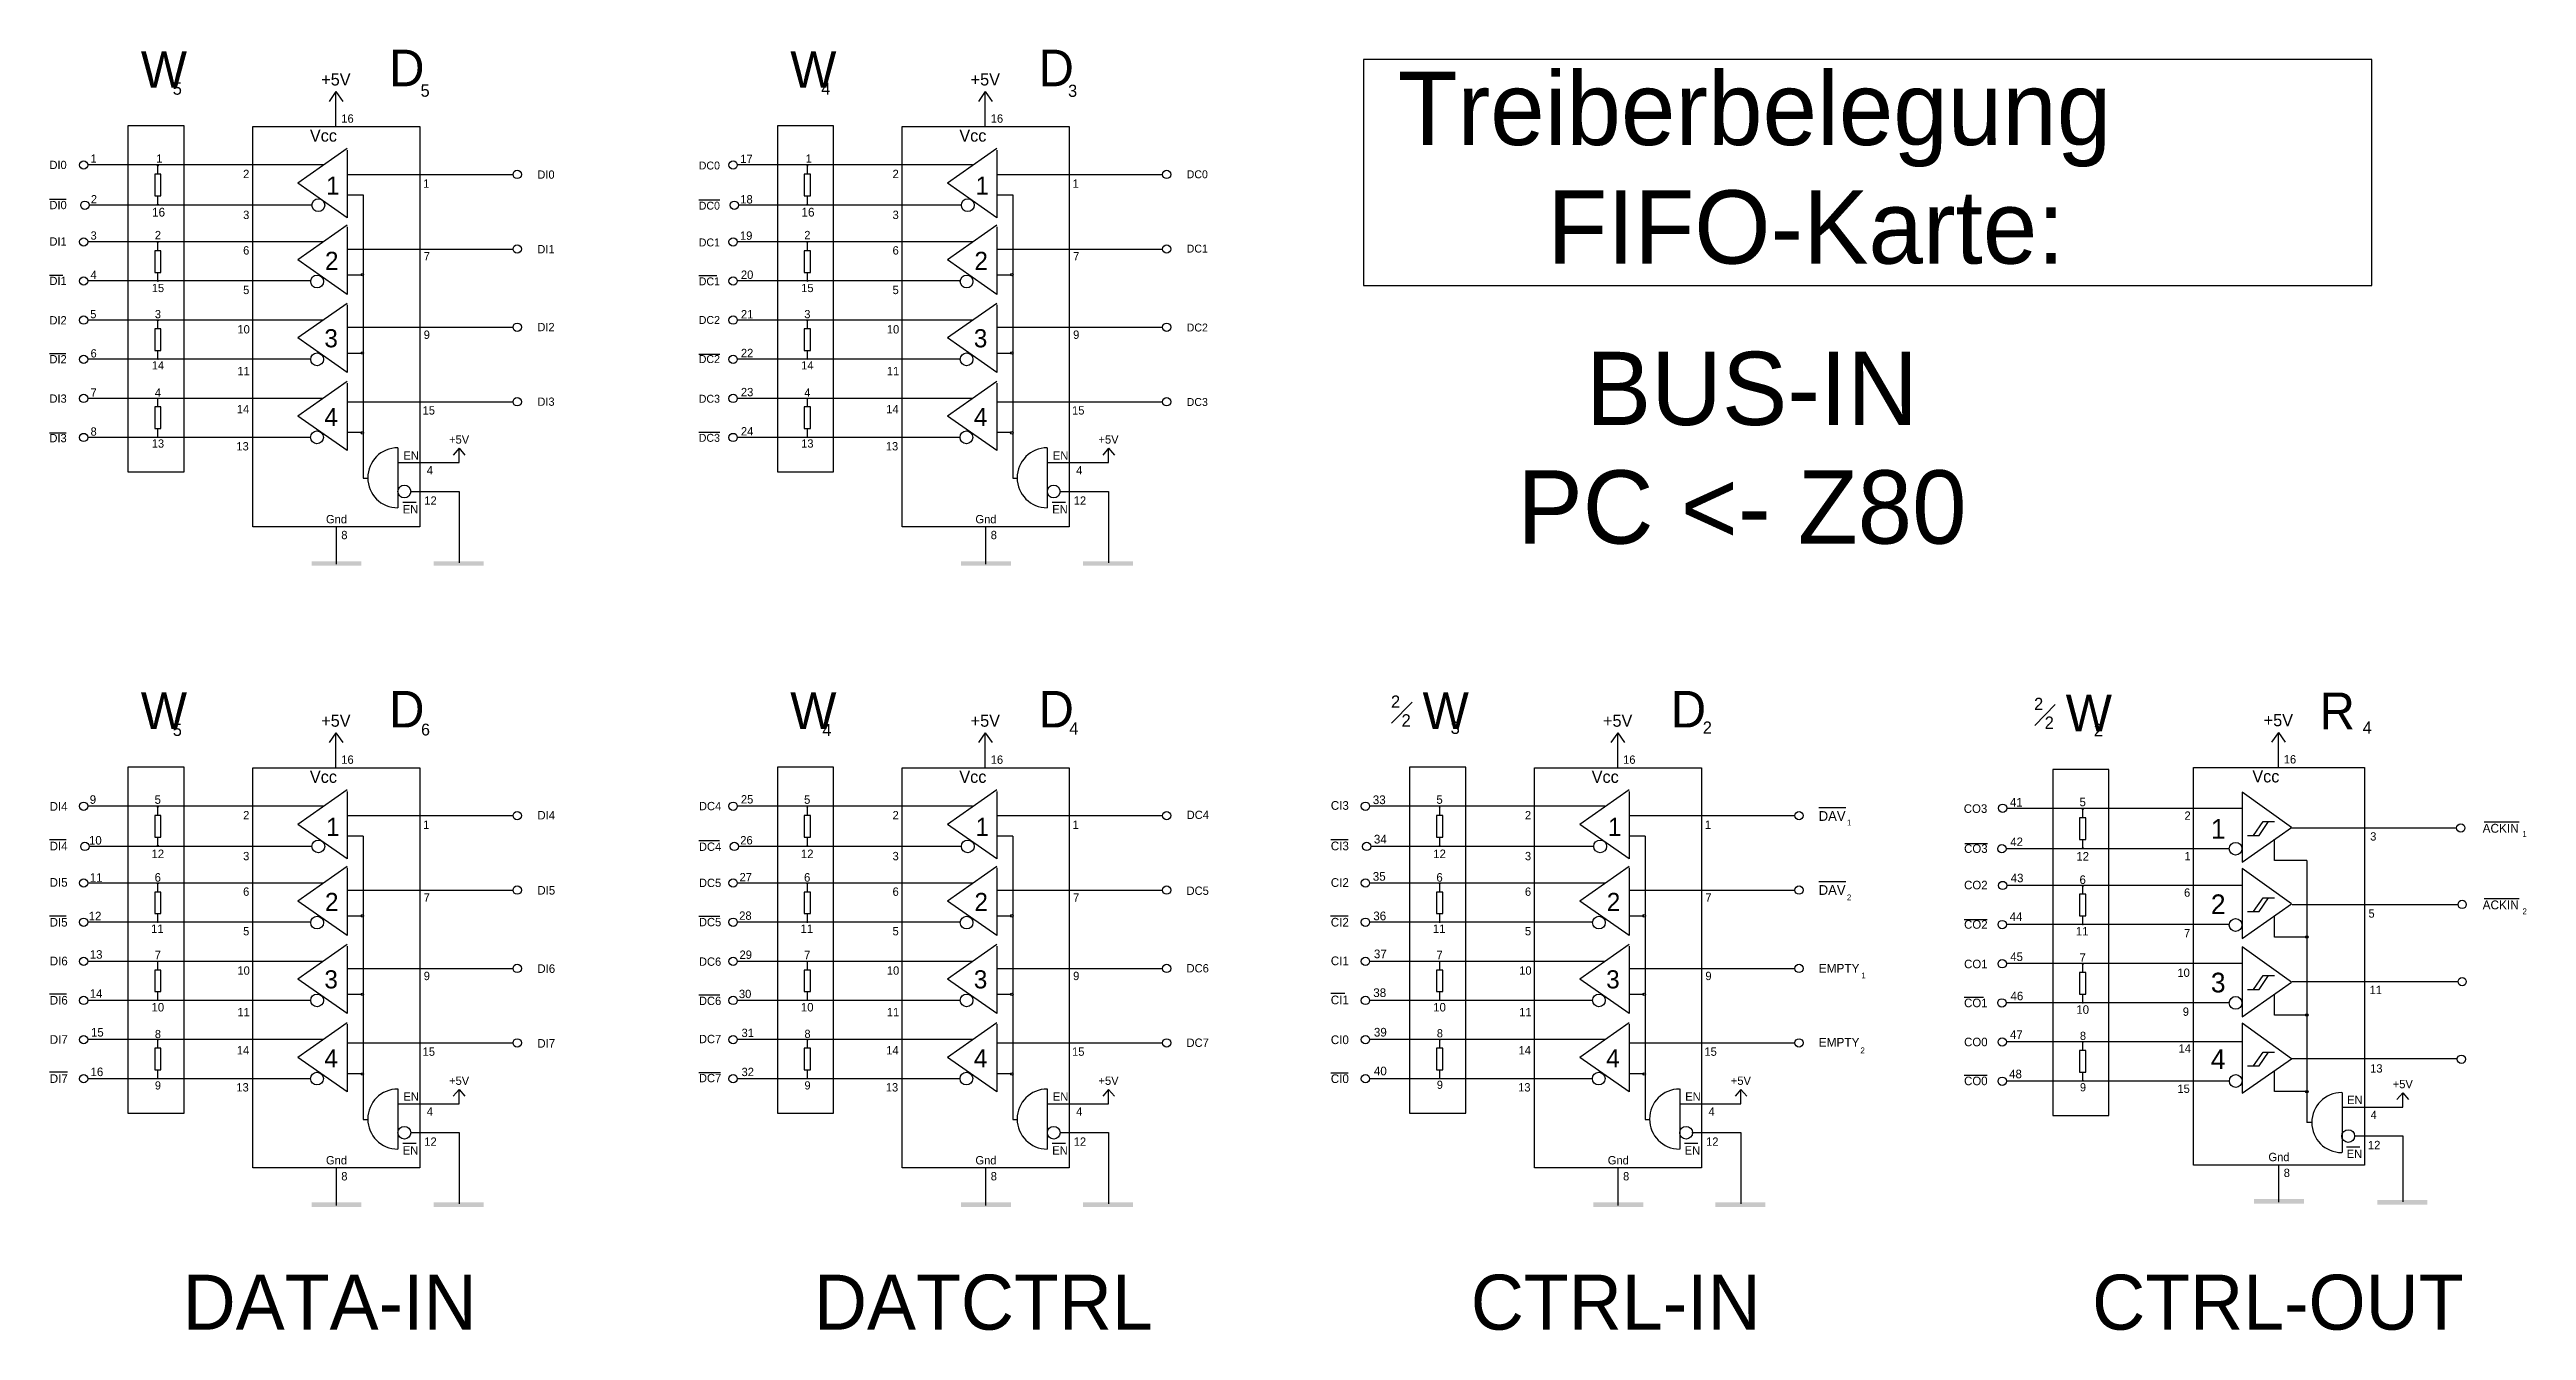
# Model space of a CAD drawing. Extents: x 0.6 to 16.7, y -0.8 to 7.6.
import ezdxf
from ezdxf.enums import TextEntityAlignment as Align

# ---------------------------------------------------------------- set-up
doc = ezdxf.new("R2010")
doc.units = 0
doc.layers.get('0').update_dxf_attribs({"linetype": 'CONTINUOUS'})

# ---------------------------------------------------------------- blocks, each defined once
blk = doc.blocks.new('RECTANG')
at = {"color": 0}
for p, q in [((1, 1), (0, 1)), ((0, 1), (0, 0)), ((1, 0), (1, 1)), ((0, 0), (1, 0))]:
    blk.add_line(p, q, dxfattribs=at)

msp = doc.modelspace()

# ---------------------------------------------------------------- linework, layer by layer
at = {"color": 0}
for p, q in [((2.438, 7.294), (2.394, 7.23)), ((2.438, 7.068), (2.438, 7.294)), ((2.438, 7.294), (2.483, 7.23)), ((6.66, 7.294), (6.616, 7.23)), ((6.66, 7.294), (6.705, 7.23)), ((6.66, 7.068), (6.66, 7.294)), ((2.355, 6.818), (0.824, 6.818)), ((1.281, 6.757), (1.281, 6.813)), ((2.512, 6.924), (2.191, 6.699)), ((2.512, 6.914), (2.512, 6.474)), ((6.577, 6.818), (5.046, 6.818)), ((5.503, 6.757), (5.503, 6.813)), ((6.734, 6.924), (6.413, 6.699)), ((6.734, 6.914), (6.734, 6.474)), ((1.281, 6.561), (1.281, 6.617)), ((2.512, 6.474), (2.191, 6.699)), ((2.51, 6.756), (3.59, 6.756)), ((2.512, 6.623), (2.616, 6.623)), ((2.616, 6.623), (2.616, 4.781)), ((5.503, 6.561), (5.503, 6.617)), ((6.734, 6.474), (6.413, 6.699)), ((6.732, 6.756), (7.812, 6.756)), ((6.734, 6.623), (6.838, 6.623)), ((6.838, 6.623), (6.838, 4.781)), ((0.576, 6.595), (0.684, 6.595)), ((2.282, 6.556), (0.833, 6.556)), ((4.797, 6.59), (4.933, 6.59)), ((6.504, 6.556), (5.055, 6.556)), ((2.355, 6.318), (0.824, 6.318)), ((1.281, 6.259), (1.281, 6.315)), ((2.512, 6.426), (2.191, 6.201)), ((2.512, 6.416), (2.512, 5.976)), ((6.577, 6.318), (5.046, 6.318)), ((5.503, 6.259), (5.503, 6.315)), ((6.734, 6.426), (6.413, 6.201)), ((6.734, 6.416), (6.734, 5.976)), ((2.512, 5.976), (2.191, 6.201)), ((2.51, 6.271), (3.59, 6.271)), ((6.734, 5.976), (6.413, 6.201)), ((6.732, 6.271), (7.812, 6.271)), ((0.576, 6.101), (0.663, 6.101)), ((2.275, 6.064), (0.825, 6.064)), ((1.281, 6.063), (1.281, 6.118)), ((2.512, 6.103), (2.609, 6.103)), ((4.797, 6.099), (4.914, 6.099)), ((6.497, 6.064), (5.047, 6.064)), ((5.503, 6.063), (5.503, 6.118)), ((6.734, 6.103), (6.831, 6.103)), ((2.355, 5.809), (0.824, 5.809)), ((1.281, 5.752), (1.281, 5.807)), ((2.512, 5.918), (2.191, 5.693)), ((2.512, 5.908), (2.512, 5.468)), ((6.577, 5.809), (5.046, 5.809)), ((5.503, 5.752), (5.503, 5.807)), ((6.734, 5.918), (6.413, 5.693)), ((6.734, 5.908), (6.734, 5.468)), ((2.512, 5.468), (2.191, 5.693)), ((2.51, 5.763), (3.59, 5.763)), ((6.734, 5.468), (6.413, 5.693)), ((6.732, 5.763), (7.812, 5.763)), ((0.576, 5.593), (0.682, 5.593)), ((2.275, 5.555), (0.825, 5.555)), ((1.281, 5.556), (1.281, 5.611)), ((2.512, 5.595), (2.609, 5.595)), ((4.797, 5.588), (4.933, 5.588)), ((6.497, 5.555), (5.047, 5.555)), ((5.503, 5.556), (5.503, 5.611)), ((6.734, 5.595), (6.831, 5.595)), ((2.512, 5.41), (2.191, 5.185)), ((2.512, 5.4), (2.512, 4.961)), ((6.734, 5.41), (6.413, 5.185)), ((6.734, 5.4), (6.734, 4.961)), ((2.355, 5.3), (0.824, 5.3)), ((1.281, 5.244), (1.281, 5.3)), ((2.512, 4.961), (2.191, 5.185)), ((2.51, 5.278), (3.59, 5.278)), ((6.577, 5.3), (5.046, 5.3)), ((5.503, 5.244), (5.503, 5.3)), ((6.734, 4.961), (6.413, 5.185)), ((6.732, 5.278), (7.812, 5.278)), ((0.576, 5.077), (0.685, 5.077)), ((2.275, 5.046), (0.825, 5.046)), ((1.281, 5.048), (1.281, 5.104)), ((2.609, 5.078), (2.512, 5.078)), ((4.797, 5.081), (4.933, 5.081)), ((6.497, 5.046), (5.047, 5.046)), ((5.503, 5.048), (5.503, 5.104)), ((6.831, 5.078), (6.734, 5.078)), ((2.841, 4.979), (2.841, 4.589)), ((2.842, 4.883), (3.239, 4.883)), ((3.239, 4.976), (3.201, 4.932)), ((3.239, 4.883), (3.239, 4.976)), ((3.239, 4.976), (3.277, 4.932)), ((7.063, 4.979), (7.063, 4.589)), ((7.064, 4.883), (7.461, 4.883)), ((7.461, 4.976), (7.423, 4.932)), ((7.461, 4.976), (7.499, 4.932)), ((7.461, 4.883), (7.461, 4.976)), ((2.616, 4.781), (2.641, 4.781)), ((2.922, 4.695), (3.239, 4.695)), ((3.239, 4.695), (3.239, 4.232)), ((6.838, 4.781), (6.863, 4.781)), ((7.144, 4.695), (7.461, 4.695)), ((7.461, 4.695), (7.461, 4.232)), ((2.873, 4.626), (2.96, 4.626)), ((7.095, 4.626), (7.182, 4.626)), ((2.442, 4.222), (2.442, 4.464)), ((6.664, 4.222), (6.664, 4.464)), ((9.301, 3.189), (9.435, 3.325)), ((13.482, 3.173), (13.616, 3.31)), ((2.438, 3.127), (2.394, 3.063)), ((2.438, 3.127), (2.483, 3.063)), ((2.438, 2.9), (2.438, 3.127)), ((6.66, 3.127), (6.616, 3.063)), ((6.66, 2.9), (6.66, 3.127)), ((6.66, 3.127), (6.705, 3.063)), ((10.771, 3.127), (10.726, 3.063)), ((10.771, 3.127), (10.816, 3.063)), ((10.771, 2.9), (10.771, 3.127)), ((15.066, 3.129), (15.021, 3.065)), ((15.066, 3.129), (15.111, 3.065)), ((15.066, 2.902), (15.066, 3.129)), ((2.512, 2.756), (2.191, 2.531)), ((2.512, 2.746), (2.512, 2.307)), ((6.734, 2.756), (6.413, 2.531)), ((6.734, 2.746), (6.734, 2.307)), ((10.845, 2.756), (10.524, 2.531)), ((10.845, 2.746), (10.845, 2.307)), ((15.151, 2.511), (14.83, 2.741)), ((14.83, 2.741), (14.83, 2.286)), ((2.355, 2.65), (0.824, 2.65)), ((1.281, 2.59), (1.281, 2.645)), ((2.51, 2.588), (3.59, 2.588)), ((6.577, 2.65), (5.046, 2.65)), ((5.503, 2.59), (5.503, 2.645)), ((6.732, 2.588), (7.812, 2.588)), ((10.688, 2.65), (9.157, 2.65)), ((9.614, 2.59), (9.614, 2.645)), ((10.843, 2.588), (11.922, 2.588)), ((12.078, 2.641), (12.254, 2.641)), ((14.829, 2.634), (13.299, 2.634)), ((13.795, 2.574), (13.795, 2.63)), ((0.577, 2.432), (0.684, 2.432)), ((1.281, 2.394), (1.281, 2.449)), ((2.512, 2.307), (2.191, 2.531)), ((2.512, 2.456), (2.616, 2.456)), ((2.616, 2.455), (2.616, 0.614)), ((4.798, 2.426), (4.931, 2.426)), ((5.503, 2.394), (5.503, 2.449)), ((6.734, 2.307), (6.413, 2.531)), ((6.734, 2.456), (6.838, 2.456)), ((6.838, 2.455), (6.838, 0.614)), ((8.906, 2.433), (9.018, 2.433)), ((9.614, 2.394), (9.614, 2.449)), ((10.845, 2.307), (10.524, 2.531)), ((10.845, 2.456), (10.949, 2.456)), ((10.949, 2.455), (10.949, 0.614)), ((13.795, 2.378), (13.795, 2.433)), ((14.83, 2.286), (15.151, 2.511)), ((14.865, 2.46), (14.941, 2.46)), ((14.904, 2.46), (14.967, 2.55)), ((14.941, 2.46), (15.003, 2.55)), ((14.967, 2.55), (15.041, 2.55)), ((15.04, 2.297), (15.04, 2.436)), ((15.146, 2.508), (16.225, 2.508)), ((16.403, 2.547), (16.631, 2.547)), ((2.282, 2.388), (0.833, 2.388)), ((2.512, 2.258), (2.191, 2.033)), ((6.504, 2.388), (5.055, 2.388)), ((6.734, 2.258), (6.413, 2.033)), ((10.615, 2.388), (9.166, 2.388)), ((10.845, 2.258), (10.524, 2.033)), ((13.027, 2.406), (13.175, 2.406)), ((14.747, 2.373), (13.297, 2.373)), ((15.251, 2.296), (15.042, 2.296)), ((15.251, 2.296), (15.251, 0.594)), ((2.355, 2.15), (0.824, 2.15)), ((1.281, 2.091), (1.281, 2.147)), ((2.51, 2.104), (3.59, 2.104)), ((2.512, 2.248), (2.512, 1.809)), ((6.577, 2.15), (5.046, 2.15)), ((5.503, 2.091), (5.503, 2.147)), ((6.732, 2.104), (7.812, 2.104)), ((6.734, 2.248), (6.734, 1.809)), ((10.688, 2.15), (9.157, 2.15)), ((9.614, 2.091), (9.614, 2.147)), ((10.843, 2.104), (11.922, 2.104)), ((10.845, 2.248), (10.845, 1.809)), ((12.078, 2.16), (12.254, 2.16)), ((14.829, 2.135), (13.299, 2.135)), ((13.795, 2.076), (13.795, 2.131)), ((15.151, 2.014), (14.83, 2.244)), ((14.83, 2.244), (14.83, 1.789)), ((0.577, 1.936), (0.684, 1.936)), ((1.281, 1.895), (1.281, 1.951)), ((2.512, 1.809), (2.191, 2.033)), ((2.512, 1.936), (2.609, 1.936)), ((4.798, 1.934), (4.935, 1.934)), ((5.503, 1.895), (5.503, 1.951)), ((6.734, 1.809), (6.413, 2.033)), ((6.734, 1.936), (6.831, 1.936)), ((8.903, 1.936), (9.018, 1.936)), ((9.614, 1.895), (9.614, 1.951)), ((10.845, 1.809), (10.524, 2.033)), ((10.845, 1.936), (10.942, 1.936)), ((13.795, 1.88), (13.795, 1.935)), ((14.83, 1.789), (15.151, 2.014)), ((14.865, 1.964), (14.941, 1.964)), ((14.904, 1.964), (14.967, 2.053)), ((14.941, 1.964), (15.003, 2.053)), ((14.967, 2.053), (15.041, 2.053)), ((15.155, 2.011), (16.234, 2.011)), ((16.403, 2.049), (16.631, 2.049)), ((2.275, 1.896), (0.825, 1.896)), ((6.497, 1.896), (5.047, 1.896)), ((10.608, 1.896), (9.158, 1.896)), ((13.023, 1.913), (13.173, 1.913)), ((14.746, 1.88), (13.297, 1.88)), ((15.04, 1.798), (15.04, 1.932)), ((15.251, 1.799), (15.042, 1.799)), ((15.252, 1.799), (15.251, 1.799)), ((2.355, 1.641), (0.824, 1.641)), ((1.281, 1.584), (1.281, 1.64)), ((2.512, 1.75), (2.191, 1.525)), ((2.512, 1.74), (2.512, 1.301)), ((6.577, 1.641), (5.046, 1.641)), ((5.503, 1.584), (5.503, 1.64)), ((6.734, 1.75), (6.413, 1.525)), ((6.734, 1.74), (6.734, 1.301)), ((10.688, 1.641), (9.157, 1.641)), ((9.614, 1.584), (9.614, 1.64)), ((10.845, 1.75), (10.524, 1.525)), ((10.845, 1.74), (10.845, 1.301)), ((14.828, 1.626), (13.298, 1.626)), ((13.795, 1.569), (13.795, 1.624)), ((15.151, 1.506), (14.83, 1.736)), ((14.83, 1.736), (14.83, 1.281)), ((2.512, 1.301), (2.191, 1.525)), ((2.51, 1.595), (3.59, 1.595)), ((6.734, 1.301), (6.413, 1.525)), ((6.732, 1.595), (7.812, 1.595)), ((10.845, 1.301), (10.524, 1.525)), ((10.843, 1.595), (11.922, 1.595)), ((14.83, 1.281), (15.151, 1.506)), ((14.865, 1.459), (14.941, 1.459)), ((14.904, 1.459), (14.967, 1.548)), ((14.941, 1.459), (15.003, 1.548)), ((14.967, 1.548), (15.041, 1.548)), ((15.155, 1.509), (16.234, 1.509)), ((0.577, 1.429), (0.686, 1.429)), ((2.275, 1.387), (0.825, 1.387)), ((1.281, 1.388), (1.281, 1.443)), ((2.512, 1.428), (2.609, 1.428)), ((4.798, 1.423), (4.935, 1.423)), ((6.497, 1.387), (5.047, 1.387)), ((5.503, 1.388), (5.503, 1.443)), ((6.734, 1.428), (6.831, 1.428)), ((8.906, 1.434), (8.998, 1.434)), ((10.608, 1.387), (9.158, 1.387)), ((9.614, 1.388), (9.614, 1.443)), ((10.845, 1.428), (10.942, 1.428)), ((13.023, 1.408), (13.15, 1.408)), ((14.746, 1.372), (13.297, 1.372)), ((13.795, 1.372), (13.795, 1.428)), ((15.042, 1.291), (15.042, 1.428)), ((15.251, 1.291), (15.042, 1.291)), ((15.252, 1.291), (15.251, 1.291)), ((2.355, 1.133), (0.824, 1.133)), ((1.281, 1.077), (1.281, 1.132)), ((2.512, 1.242), (2.191, 1.017)), ((2.512, 1.232), (2.512, 0.793)), ((6.577, 1.133), (5.046, 1.133)), ((5.503, 1.077), (5.503, 1.132)), ((6.734, 1.242), (6.413, 1.017)), ((6.734, 1.232), (6.734, 0.793)), ((10.688, 1.133), (9.157, 1.133)), ((9.614, 1.077), (9.614, 1.132)), ((10.845, 1.242), (10.524, 1.017)), ((10.845, 1.232), (10.845, 0.793)), ((14.83, 1.239), (14.83, 0.784)), ((15.151, 1.008), (14.83, 1.239)), ((2.512, 0.793), (2.191, 1.017)), ((2.51, 1.111), (3.59, 1.111)), ((6.734, 0.793), (6.413, 1.017)), ((6.732, 1.111), (7.812, 1.111)), ((10.845, 0.793), (10.524, 1.017)), ((10.843, 1.111), (11.922, 1.111)), ((14.828, 1.117), (13.298, 1.117)), ((13.795, 1.061), (13.795, 1.117)), ((14.83, 0.784), (15.151, 1.008)), ((14.904, 0.962), (14.967, 1.051)), ((14.941, 0.962), (15.003, 1.051)), ((14.967, 1.051), (15.041, 1.051)), ((15.151, 1.009), (16.23, 1.009)), ((0.577, 0.923), (0.694, 0.923)), ((2.275, 0.878), (0.825, 0.878)), ((1.281, 0.88), (1.281, 0.936)), ((2.609, 0.91), (2.512, 0.91)), ((2.841, 0.812), (2.841, 0.421)), ((3.239, 0.809), (3.201, 0.764)), ((3.239, 0.809), (3.277, 0.764)), ((3.239, 0.715), (3.239, 0.809)), ((4.798, 0.918), (4.938, 0.918)), ((6.497, 0.878), (5.047, 0.878)), ((5.503, 0.88), (5.503, 0.936)), ((6.831, 0.91), (6.734, 0.91)), ((7.063, 0.812), (7.063, 0.421)), ((7.461, 0.809), (7.423, 0.764)), ((7.461, 0.715), (7.461, 0.809)), ((7.461, 0.809), (7.499, 0.764)), ((8.906, 0.917), (9.018, 0.917)), ((10.608, 0.878), (9.158, 0.878)), ((9.614, 0.88), (9.614, 0.936)), ((10.942, 0.91), (10.845, 0.91)), ((11.174, 0.812), (11.174, 0.421)), ((11.572, 0.809), (11.534, 0.764)), ((11.572, 0.809), (11.61, 0.764)), ((11.572, 0.715), (11.572, 0.809)), ((13.023, 0.902), (13.173, 0.902)), ((14.748, 0.863), (13.298, 0.863)), ((13.795, 0.865), (13.795, 0.92)), ((14.865, 0.962), (14.941, 0.962)), ((15.042, 0.794), (15.042, 0.93)), ((2.842, 0.715), (3.239, 0.715)), ((7.064, 0.715), (7.461, 0.715)), ((11.175, 0.715), (11.572, 0.715)), ((15.251, 0.794), (15.042, 0.794)), ((15.252, 0.794), (15.251, 0.794)), ((15.479, 0.693), (15.875, 0.693)), ((15.48, 0.788), (15.48, 0.398)), ((15.875, 0.787), (15.837, 0.742)), ((15.875, 0.787), (15.913, 0.742)), ((15.875, 0.693), (15.875, 0.787)), ((2.616, 0.614), (2.641, 0.614)), ((2.922, 0.528), (3.239, 0.528)), ((3.239, 0.528), (3.239, 0.064)), ((6.838, 0.614), (6.863, 0.614)), ((7.144, 0.528), (7.461, 0.528)), ((7.461, 0.528), (7.461, 0.064)), ((10.949, 0.614), (10.974, 0.614)), ((11.254, 0.528), (11.572, 0.528)), ((11.572, 0.528), (11.572, 0.064)), ((15.283, 0.594), (15.251, 0.594)), ((15.558, 0.506), (15.875, 0.506)), ((15.875, 0.506), (15.875, 0.078)), ((2.873, 0.459), (2.96, 0.459)), ((7.095, 0.459), (7.182, 0.459)), ((11.206, 0.459), (11.292, 0.459)), ((15.51, 0.436), (15.596, 0.436)), ((2.442, 0.054), (2.442, 0.296)), ((6.664, 0.054), (6.664, 0.296)), ((10.775, 0.054), (10.775, 0.296)), ((15.07, 0.076), (15.07, 0.318))]:
    msp.add_line(p, q, dxfattribs=at)
for centre, radius in [((0.798, 6.817), 0.027), ((1.281, 6.813), 0.00258), ((3.617, 6.756), 0.027), ((5.02, 6.817), 0.027), ((5.503, 6.813), 0.00258), ((7.839, 6.756), 0.027), ((0.806, 6.556), 0.027), ((1.281, 6.561), 0.00258), ((2.324, 6.556), 0.0415), ((5.028, 6.556), 0.027), ((5.503, 6.561), 0.00258), ((6.546, 6.556), 0.0415), ((0.798, 6.317), 0.027), ((1.281, 6.315), 0.00258), ((3.617, 6.271), 0.027), ((5.02, 6.317), 0.027), ((5.503, 6.315), 0.00258), ((7.839, 6.271), 0.027), ((0.798, 6.063), 0.027), ((1.281, 6.063), 0.00258), ((2.316, 6.06), 0.0415), ((2.61, 6.104), 0.00819), ((5.02, 6.063), 0.027), ((5.503, 6.063), 0.00258), ((6.538, 6.06), 0.0415), ((6.832, 6.104), 0.00819), ((0.798, 5.809), 0.027), ((1.281, 5.807), 0.00258), ((5.02, 5.809), 0.027), ((5.503, 5.807), 0.00258), ((3.617, 5.763), 0.027), ((7.839, 5.763), 0.027), ((0.798, 5.554), 0.027), ((1.281, 5.556), 0.00258), ((2.316, 5.554), 0.0415), ((2.61, 5.595), 0.00819), ((5.02, 5.554), 0.027), ((5.503, 5.556), 0.00258), ((6.538, 5.554), 0.0415), ((6.832, 5.595), 0.00819), ((0.798, 5.3), 0.027), ((5.02, 5.3), 0.027), ((1.281, 5.3), 0.00258), ((3.617, 5.278), 0.027), ((5.503, 5.3), 0.00258), ((7.839, 5.278), 0.027), ((0.798, 5.046), 0.027), ((1.281, 5.048), 0.00258), ((2.315, 5.047), 0.0415), ((2.61, 5.076), 0.00819), ((5.02, 5.046), 0.027), ((5.503, 5.048), 0.00258), ((6.537, 5.047), 0.0415), ((6.832, 5.076), 0.00819), ((2.883, 4.695), 0.0415), ((7.105, 4.695), 0.0415), ((0.798, 2.649), 0.027), ((1.281, 2.645), 0.00258), ((3.617, 2.588), 0.027), ((5.02, 2.649), 0.027), ((5.503, 2.645), 0.00258), ((7.839, 2.588), 0.027), ((9.131, 2.649), 0.027), ((9.614, 2.645), 0.00258), ((11.95, 2.588), 0.027), ((13.274, 2.636), 0.027), ((13.795, 2.63), 0.00258), ((2.324, 2.388), 0.0415), ((6.546, 2.388), 0.0415), ((10.657, 2.388), 0.0415), ((16.252, 2.508), 0.027), ((0.806, 2.388), 0.027), ((1.281, 2.394), 0.00258), ((5.028, 2.388), 0.027), ((5.503, 2.394), 0.00258), ((9.139, 2.388), 0.027), ((9.614, 2.394), 0.00258), ((13.269, 2.373), 0.027), ((13.795, 2.378), 0.00258), ((14.788, 2.373), 0.0415), ((0.798, 2.15), 0.027), ((1.281, 2.147), 0.00258), ((3.617, 2.104), 0.027), ((5.02, 2.15), 0.027), ((5.503, 2.147), 0.00258), ((7.839, 2.104), 0.027), ((9.131, 2.15), 0.027), ((9.614, 2.147), 0.00258), ((11.95, 2.104), 0.027), ((13.274, 2.134), 0.027), ((13.795, 2.131), 0.00258), ((2.316, 1.893), 0.0415), ((2.61, 1.937), 0.00819), ((6.538, 1.893), 0.0415), ((6.832, 1.937), 0.00819), ((10.649, 1.893), 0.0415), ((10.943, 1.937), 0.00819), ((16.261, 2.011), 0.027), ((0.798, 1.895), 0.027), ((1.281, 1.895), 0.00258), ((5.02, 1.895), 0.027), ((5.503, 1.895), 0.00258), ((9.131, 1.895), 0.027), ((9.614, 1.895), 0.00258), ((13.271, 1.88), 0.027), ((13.795, 1.88), 0.00258), ((14.788, 1.877), 0.0415), ((15.251, 1.799), 0.00819), ((0.798, 1.641), 0.027), ((1.281, 1.64), 0.00258), ((3.617, 1.595), 0.027), ((5.02, 1.641), 0.027), ((5.503, 1.64), 0.00258), ((7.839, 1.595), 0.027), ((9.131, 1.641), 0.027), ((9.614, 1.64), 0.00258), ((11.95, 1.595), 0.027), ((13.271, 1.625), 0.027), ((13.795, 1.624), 0.00258), ((16.261, 1.509), 0.027), ((0.798, 1.387), 0.027), ((1.281, 1.388), 0.00258), ((2.316, 1.387), 0.0415), ((2.61, 1.427), 0.00819), ((5.02, 1.387), 0.027), ((5.503, 1.388), 0.00258), ((6.538, 1.387), 0.0415), ((6.832, 1.427), 0.00819), ((9.131, 1.387), 0.027), ((9.614, 1.388), 0.00258), ((10.649, 1.387), 0.0415), ((10.943, 1.427), 0.00819), ((13.269, 1.371), 0.027), ((13.795, 1.372), 0.00258), ((14.788, 1.371), 0.0415), ((15.251, 1.292), 0.00819), ((0.798, 1.132), 0.027), ((1.281, 1.132), 0.00258), ((3.617, 1.111), 0.027), ((5.02, 1.132), 0.027), ((5.503, 1.132), 0.00258), ((7.839, 1.111), 0.027), ((9.131, 1.132), 0.027), ((9.614, 1.132), 0.00258), ((11.95, 1.111), 0.027), ((13.271, 1.117), 0.027), ((13.795, 1.117), 0.00258), ((16.256, 1.005), 0.027), ((0.798, 0.878), 0.027), ((1.281, 0.88), 0.00258), ((2.315, 0.879), 0.0415), ((2.61, 0.909), 0.00819), ((5.02, 0.878), 0.027), ((5.503, 0.88), 0.00258), ((6.537, 0.879), 0.0415), ((6.832, 0.909), 0.00819), ((9.131, 0.878), 0.027), ((9.614, 0.88), 0.00258), ((10.648, 0.879), 0.0415), ((10.943, 0.909), 0.00819), ((13.271, 0.862), 0.027), ((13.795, 0.865), 0.00258), ((14.789, 0.863), 0.0415), ((15.251, 0.794), 0.00819), ((2.883, 0.527), 0.0415), ((7.105, 0.527), 0.0415), ((11.216, 0.527), 0.0415), ((15.52, 0.505), 0.0415)]:
    msp.add_circle(centre, radius, dxfattribs=at)
for centre in [(2.84, 4.784), (7.062, 4.784), (2.84, 0.616), (7.062, 0.616), (11.173, 0.616), (15.478, 0.593)]:
    msp.add_arc(centre, 0.195, 90, 270, dxfattribs=at)
for points in [[(2.28, 4.242), (2.28, 4.212), (2.604, 4.242), (2.604, 4.212)], [(3.073, 4.242), (3.073, 4.212), (3.398, 4.242), (3.398, 4.212)], [(6.502, 4.242), (6.502, 4.212), (6.826, 4.242), (6.826, 4.212)], [(7.295, 4.242), (7.295, 4.212), (7.62, 4.242), (7.62, 4.212)], [(2.28, 0.074), (2.28, 0.044), (2.604, 0.074), (2.604, 0.044)], [(3.073, 0.074), (3.073, 0.044), (3.398, 0.074), (3.398, 0.044)], [(6.502, 0.074), (6.502, 0.044), (6.826, 0.074), (6.826, 0.044)], [(7.295, 0.074), (7.295, 0.044), (7.62, 0.074), (7.62, 0.044)], [(10.613, 0.074), (10.613, 0.044), (10.937, 0.074), (10.937, 0.044)], [(11.406, 0.074), (11.406, 0.044), (11.731, 0.074), (11.731, 0.044)], [(14.907, 0.096), (14.907, 0.066), (15.232, 0.096), (15.232, 0.066)], [(15.71, 0.089), (15.71, 0.059), (16.034, 0.089), (16.034, 0.059)]]:
    msp.add_trace(points, dxfattribs=at)

# ---------------------------------------------------------------- block references
for p, xscale, yscale, zscale in [((9.119, 6.034), 6.555226858614915, 1.468618046306006, 6.555226858614915), ((1.086, 4.823), 0.3655645675500419, 2.24855164487896, 0.3655645675500419), ((5.308, 4.823), 0.3655645675500419, 2.24855164487896, 0.3655645675500419), ((1.26, 6.617), 0.04064139198768446, 0.1406061181504601, 0.04064139198768446), ((5.482, 6.617), 0.04064139198768446, 0.1406061181504601, 0.04064139198768446), ((1.26, 6.119), 0.04064139198768446, 0.1406061181504601, 0.04064139198768446), ((5.482, 6.119), 0.04064139198768446, 0.1406061181504601, 0.04064139198768446), ((1.26, 5.611), 0.04064139198768446, 0.1406061181504601, 0.04064139198768446), ((5.482, 5.611), 0.04064139198768446, 0.1406061181504601, 0.04064139198768446), ((1.26, 5.104), 0.04064139198768446, 0.1406061181504601, 0.04064139198768446), ((5.482, 5.104), 0.04064139198768446, 0.1406061181504601, 0.04064139198768446), ((1.086, 0.655), 0.3655645675500419, 2.24855164487896, 0.3655645675500419), ((5.308, 0.655), 0.3655645675500419, 2.24855164487896, 0.3655645675500419), ((9.418, 0.655), 0.3655645675500419, 2.24855164487896, 0.3655645675500419), ((13.599, 0.639), 0.3655645675500419, 2.24855164487896, 0.3655645675500419), ((1.26, 2.449), 0.04064139198768446, 0.1406061181504601, 0.04064139198768446), ((5.482, 2.449), 0.04064139198768446, 0.1406061181504601, 0.04064139198768446), ((9.593, 2.449), 0.04064139198768446, 0.1406061181504601, 0.04064139198768446), ((13.774, 2.434), 0.04064139198768446, 0.1406061181504601, 0.04064139198768446), ((1.26, 1.951), 0.04064139198768446, 0.1406061181504601, 0.04064139198768446), ((5.482, 1.951), 0.04064139198768446, 0.1406061181504601, 0.04064139198768446), ((9.593, 1.951), 0.04064139198768446, 0.1406061181504601, 0.04064139198768446), ((13.774, 1.936), 0.04064139198768446, 0.1406061181504601, 0.04064139198768446), ((1.26, 1.444), 0.04064139198768446, 0.1406061181504601, 0.04064139198768446), ((5.482, 1.444), 0.04064139198768446, 0.1406061181504601, 0.04064139198768446), ((9.593, 1.444), 0.04064139198768446, 0.1406061181504601, 0.04064139198768446), ((13.774, 1.428), 0.04064139198768446, 0.1406061181504601, 0.04064139198768446), ((1.26, 0.936), 0.04064139198768446, 0.1406061181504601, 0.04064139198768446), ((5.482, 0.936), 0.04064139198768446, 0.1406061181504601, 0.04064139198768446), ((9.593, 0.936), 0.04064139198768446, 0.1406061181504601, 0.04064139198768446), ((13.774, 0.921), 0.04064139198768446, 0.1406061181504601, 0.04064139198768446)]:
    msp.add_blockref('RECTANG', p, dxfattribs=dict(at, xscale=xscale, yscale=yscale, zscale=zscale))
at = {"color": 0, "rotation": 90.00000000000001}
for p, xscale, yscale, zscale in [((2.983, 7.067), -2.601186798041326, 1.085891155441717, 2.601186798041326), ((7.205, 7.067), -2.601186798041326, 1.085891155441717, 2.601186798041326), ((2.983, 2.899), -2.601186798041326, 1.085891155441717, 2.601186798041326), ((7.205, 2.899), -2.601186798041326, 1.085891155441717, 2.601186798041326), ((11.316, 2.899), -2.601186798041326, 1.085891155441717, 2.601186798041326), ((15.626, 2.9), -2.583042194271429, 1.110614623116128, 2.583042194271429)]:
    msp.add_blockref('RECTANG', p, dxfattribs=dict(at, xscale=xscale, yscale=yscale, zscale=zscale))

# ---------------------------------------------------------------- texts
at = {"color": 0}
for s, height, p in [('W', 0.238, (1.32, 7.319)), ('+5V', 0.0789, (2.438, 7.334)), ('D', 0.238, (2.899, 7.329)), ('W', 0.238, (5.542, 7.319)), ('+5V', 0.0789, (6.66, 7.334)), ('D', 0.238, (7.121, 7.329)), ('5', 0.0795, (1.407, 7.274)), ('5', 0.0795, (3.018, 7.261)), ('2', 0.0542, (1.855, 6.732)), ('2', 0.0542, (6.077, 6.732)), ('1', 0.118, (2.418, 6.624)), ('1', 0.0542, (3.025, 6.669)), ('1', 0.118, (6.64, 6.624)), ('1', 0.0542, (7.247, 6.669)), ('16', 0.0572, (1.285, 6.482)), ('3', 0.0542, (1.855, 6.466)), ('16', 0.0572, (5.507, 6.482)), ('3', 0.0542, (6.077, 6.466)), ('2', 0.0537, (1.281, 6.335)), ('6', 0.0542, (1.855, 6.235)), ('2', 0.0537, (5.503, 6.335)), ('6', 0.0542, (6.077, 6.235)), ('2', 0.118, (2.411, 6.135)), ('7', 0.0542, (3.029, 6.197)), ('2', 0.118, (6.633, 6.135)), ('7', 0.0542, (7.251, 6.197)), ('15', 0.0537, (1.281, 5.991)), ('5', 0.0542, (1.855, 5.978)), ('15', 0.0537, (5.503, 5.991)), ('5', 0.0542, (6.077, 5.978)), ('3', 0.0537, (1.281, 5.821)), ('3', 0.0537, (5.503, 5.821)), ('10', 0.0542, (1.838, 5.722)), ('3', 0.118, (2.407, 5.632)), ('9', 0.0542, (3.029, 5.687)), ('10', 0.0542, (6.06, 5.722)), ('3', 0.118, (6.629, 5.632)), ('9', 0.0542, (7.251, 5.687)), ('14', 0.0537, (1.281, 5.488)), ('11', 0.0542, (1.838, 5.451)), ('14', 0.0537, (5.503, 5.488)), ('11', 0.0542, (6.06, 5.451)), ('4', 0.0537, (1.281, 5.311)), ('4', 0.0537, (5.503, 5.311)), ('14', 0.0542, (1.834, 5.203)), ('4', 0.118, (2.407, 5.12)), ('15', 0.0542, (3.042, 5.195)), ('14', 0.0542, (6.056, 5.203)), ('4', 0.118, (6.629, 5.12)), ('15', 0.0542, (7.264, 5.195)), ('13', 0.0537, (1.281, 4.98)), ('13', 0.0542, (1.831, 4.962)), ('+5V', 0.0542, (3.239, 5.006)), ('13', 0.0537, (5.503, 4.98)), ('13', 0.0542, (6.053, 4.962)), ('+5V', 0.0542, (7.461, 5.006)), ('4', 0.0542, (3.049, 4.806)), ('4', 0.0542, (7.271, 4.806)), ('Gnd', 0.0542, (2.442, 4.488)), ('12', 0.0542, (3.053, 4.609)), ('Gnd', 0.0542, (6.664, 4.488)), ('12', 0.0542, (7.275, 4.609)), ('W', 0.238, (1.32, 3.151)), ('D', 0.238, (2.899, 3.161)), ('W', 0.238, (5.542, 3.151)), ('D', 0.238, (7.121, 3.161)), ('W', 0.238, (9.653, 3.151)), ('D', 0.238, (11.231, 3.161)), ('+5V', 0.0789, (2.438, 3.166)), ('+5V', 0.0789, (6.66, 3.166)), ('+5V', 0.0789, (10.771, 3.166)), ('W', 0.238, (13.834, 3.136)), ('+5V', 0.0789, (15.066, 3.169)), ('5', 0.0795, (1.407, 3.106)), ('5', 0.0554, (1.28, 2.665)), ('2', 0.0542, (1.855, 2.564)), ('5', 0.0554, (5.502, 2.665)), ('2', 0.0542, (6.077, 2.564)), ('5', 0.0554, (9.613, 2.665)), ('2', 0.0542, (10.188, 2.564)), ('5', 0.0554, (13.794, 2.649)), ('2', 0.054, (14.476, 2.561)), ('1', 0.118, (2.418, 2.456)), ('1', 0.0542, (3.025, 2.502)), ('1', 0.118, (6.64, 2.456)), ('1', 0.0542, (7.247, 2.502)), ('1', 0.118, (10.751, 2.456)), ('1', 0.0542, (11.358, 2.502)), ('1', 0.128, (14.675, 2.438)), ('12', 0.0554, (1.28, 2.312)), ('3', 0.0542, (1.855, 2.298)), ('12', 0.0554, (5.502, 2.312)), ('3', 0.0542, (6.077, 2.298)), ('12', 0.0554, (9.613, 2.312)), ('3', 0.0542, (10.188, 2.298)), ('12', 0.0554, (13.794, 2.296)), ('1', 0.054, (14.476, 2.298)), ('6', 0.0554, (1.28, 2.159)), ('6', 0.0542, (1.855, 2.067)), ('6', 0.0554, (5.502, 2.159)), ('6', 0.0542, (6.077, 2.067)), ('6', 0.0554, (9.613, 2.159)), ('6', 0.0542, (10.188, 2.067)), ('6', 0.0554, (13.794, 2.144)), ('6', 0.054, (14.473, 2.061)), ('2', 0.118, (2.411, 1.968)), ('7', 0.0542, (3.029, 2.029)), ('2', 0.118, (6.633, 1.968)), ('7', 0.0542, (7.251, 2.029)), ('2', 0.118, (10.744, 1.968)), ('7', 0.0542, (11.361, 2.029)), ('2', 0.128, (14.675, 1.948)), ('11', 0.0554, (1.277, 1.825)), ('5', 0.0542, (1.855, 1.81)), ('11', 0.0554, (5.499, 1.825)), ('5', 0.0542, (6.077, 1.81)), ('11', 0.0554, (9.61, 1.825)), ('5', 0.0542, (10.188, 1.81)), ('11', 0.0554, (13.791, 1.809)), ('7', 0.054, (14.473, 1.797)), ('7', 0.0554, (1.28, 1.654)), ('7', 0.0554, (5.502, 1.654)), ('7', 0.0554, (9.613, 1.654)), ('7', 0.0554, (13.794, 1.638)), ('10', 0.0542, (1.838, 1.554)), ('3', 0.118, (2.407, 1.465)), ('9', 0.0542, (3.029, 1.519)), ('10', 0.0542, (6.06, 1.554)), ('3', 0.118, (6.629, 1.465)), ('9', 0.0542, (7.251, 1.519)), ('10', 0.0542, (10.171, 1.554)), ('3', 0.118, (10.74, 1.465)), ('9', 0.0542, (11.361, 1.519)), ('10', 0.054, (14.45, 1.54)), ('3', 0.128, (14.675, 1.439)), ('10', 0.0554, (1.28, 1.315)), ('11', 0.0542, (1.838, 1.284)), ('10', 0.0554, (5.502, 1.315)), ('11', 0.0542, (6.06, 1.284)), ('10', 0.0554, (9.613, 1.315)), ('11', 0.0542, (10.171, 1.284)), ('10', 0.0554, (13.794, 1.3)), ('9', 0.054, (14.465, 1.287)), ('8', 0.0532, (1.281, 1.142)), ('8', 0.0532, (5.504, 1.143)), ('8', 0.0532, (9.615, 1.147)), ('8', 0.0532, (13.796, 1.13)), ('14', 0.0542, (1.834, 1.036)), ('4', 0.118, (2.407, 0.952)), ('15', 0.0542, (3.042, 1.027)), ('14', 0.0542, (6.056, 1.036)), ('4', 0.118, (6.629, 0.952)), ('15', 0.0542, (7.264, 1.027)), ('14', 0.0542, (10.167, 1.036)), ('4', 0.118, (10.74, 0.952)), ('15', 0.0542, (11.375, 1.027)), ('14', 0.054, (14.458, 1.048)), ('4', 0.128, (14.675, 0.941)), ('9', 0.0532, (1.281, 0.808)), ('13', 0.0542, (1.831, 0.795)), ('+5V', 0.0542, (3.239, 0.838)), ('9', 0.0532, (5.504, 0.808)), ('13', 0.0542, (6.053, 0.795)), ('+5V', 0.0542, (7.461, 0.838)), ('9', 0.0532, (9.615, 0.812)), ('13', 0.0542, (10.164, 0.795)), ('+5V', 0.0542, (11.572, 0.838)), ('9', 0.0532, (13.796, 0.796)), ('15', 0.054, (14.45, 0.786)), ('+5V', 0.0542, (15.875, 0.816)), ('4', 0.0542, (3.049, 0.638)), ('4', 0.0542, (7.271, 0.638)), ('4', 0.0542, (11.382, 0.638)), ('4', 0.0542, (15.686, 0.616)), ('12', 0.0542, (3.053, 0.442)), ('12', 0.0542, (7.275, 0.442)), ('12', 0.0542, (11.386, 0.442)), ('Gnd', 0.0542, (2.442, 0.321)), ('Gnd', 0.0542, (6.664, 0.321)), ('Gnd', 0.0542, (10.775, 0.321)), ('Gnd', 0.0542, (15.07, 0.342)), ('12', 0.0542, (15.689, 0.42)), ('DATA-IN', 0.3572, (2.397, -0.753)), ('DATCTRL', 0.3572, (6.647, -0.753)), ('CTRL-IN', 0.3572, (10.758, -0.753)), ('CTRL-OUT', 0.3572, (15.063, -0.753))]:
    msp.add_text(s, height=height, dxfattribs=at).set_placement(p, align=Align.CENTER)
for s, height, p in [('Treiberbelegung', 0.47631, (9.341, 6.947)), ('4', 0.0792, (5.593, 7.274)), ('3', 0.0792, (7.198, 7.26)), ('16', 0.0542, (2.473, 7.092)), ('16', 0.0542, (6.695, 7.092)), ('Vcc', 0.0789, (2.269, 6.969)), ('Vcc', 0.0789, (6.491, 6.969)), ('DI0', 0.0537, (0.576, 6.791)), ('1', 0.0537, (0.843, 6.832)), ('1', 0.0537, (1.27, 6.832)), ('DI0', 0.0537, (3.748, 6.728)), ('DC0', 0.0515, (4.797, 6.788)), ('17', 0.0542, (5.067, 6.83)), ('1', 0.0537, (5.492, 6.832)), ('DC0', 0.0515, (7.969, 6.731)), ('2', 0.0537, (0.845, 6.568)), ('18', 0.0542, (5.067, 6.567)), ('FIFO-Karte:', 0.47631, (10.314, 6.176)), ('DI0', 0.0537, (0.576, 6.53)), ('DC0', 0.0515, (4.797, 6.527)), ('DI1', 0.0537, (0.576, 6.293)), ('3', 0.0537, (0.843, 6.332)), ('DI1', 0.0537, (3.748, 6.243)), ('DC1', 0.0515, (4.797, 6.288)), ('19', 0.0542, (5.065, 6.331)), ('DC1', 0.0515, (7.969, 6.248)), ('4', 0.0537, (0.843, 6.077)), ('20', 0.0542, (5.071, 6.077)), ('DI1', 0.0537, (0.576, 6.037)), ('DC1', 0.0515, (4.797, 6.035)), ('DI2', 0.0537, (0.576, 5.781)), ('5', 0.0537, (0.841, 5.821)), ('DC2', 0.0515, (4.797, 5.784)), ('21', 0.0542, (5.071, 5.82)), ('DI2', 0.0537, (3.748, 5.737)), ('DC2', 0.0515, (7.969, 5.735)), ('DI2', 0.0537, (0.576, 5.528)), ('6', 0.0537, (0.843, 5.566)), ('DC2', 0.0515, (4.797, 5.53)), ('22', 0.0542, (5.071, 5.568)), ('BUS-IN', 0.4763, (10.564, 5.127)), ('DI3', 0.0537, (0.576, 5.272)), ('7', 0.0537, (0.843, 5.311)), ('DC3', 0.0515, (4.797, 5.272)), ('23', 0.0542, (5.071, 5.314)), ('DI3', 0.0537, (3.748, 5.252)), ('DC3', 0.0515, (7.969, 5.251)), ('DI3', 0.0537, (0.576, 5.015)), ('8', 0.0537, (0.843, 5.058)), ('DC3', 0.0515, (4.797, 5.018)), ('24', 0.0542, (5.071, 5.059)), ('EN', 0.0542, (2.877, 4.902)), ('EN', 0.0542, (7.099, 4.902)), ('PC <- Z80', 0.4763, (10.119, 4.356)), ('EN', 0.0542, (2.873, 4.552)), ('EN', 0.0542, (7.095, 4.552)), ('8', 0.0542, (2.473, 4.385)), ('8', 0.0542, (6.695, 4.385)), ('R', 0.238, (15.334, 3.15)), ('2', 0.0801, (9.297, 3.289)), ('2', 0.0801, (9.366, 3.167)), ('2', 0.0801, (13.478, 3.274)), ('2', 0.0801, (13.547, 3.152)), ('6', 0.077, (2.992, 3.109)), ('4', 0.0794, (5.6, 3.105)), ('4', 0.0794, (7.206, 3.115)), ('3', 0.0801, (9.685, 3.119)), ('2', 0.0801, (11.324, 3.12)), ('2', 0.081, (13.866, 3.103)), ('4', 0.081, (15.614, 3.12)), ('16', 0.0542, (2.473, 2.925)), ('16', 0.0542, (6.695, 2.925)), ('16', 0.0542, (10.806, 2.925)), ('16', 0.0542, (15.101, 2.927)), ('Vcc', 0.0789, (2.269, 2.801)), ('Vcc', 0.0789, (6.491, 2.801)), ('Vcc', 0.0789, (10.602, 2.801)), ('Vcc', 0.0789, (14.897, 2.804)), ('DI4', 0.0561, (0.577, 2.62)), ('9', 0.0554, (0.838, 2.665)), ('DI4', 0.0554, (3.748, 2.563)), ('DC4', 0.0542, (4.798, 2.623)), ('25', 0.0542, (5.071, 2.667)), ('DC4', 0.0542, (7.969, 2.566)), ('CI3', 0.0564, (8.906, 2.626)), ('33', 0.0564, (9.179, 2.663)), ('DAV', 0.0634, (12.078, 2.554)), ('CO3', 0.0556, (13.021, 2.606)), ('41', 0.0556, (13.321, 2.647)), ('DI4', 0.0561, (0.577, 2.362)), ('10', 0.0554, (0.833, 2.4)), ('26', 0.0542, (5.067, 2.401)), ('CI3', 0.0564, (8.906, 2.363)), ('34', 0.0564, (9.186, 2.407)), ('1', 0.0383, (12.262, 2.524)), ('42', 0.0556, (13.323, 2.39)), ('3', 0.054, (15.663, 2.426)), ('ACKIN', 0.0575, (16.394, 2.477)), ('1', 0.0383, (16.653, 2.45)), ('DC4', 0.0542, (4.798, 2.359)), ('CO3', 0.0556, (13.023, 2.346)), ('DI5', 0.0561, (0.577, 2.126)), ('11', 0.0554, (0.838, 2.158)), ('DI5', 0.0554, (3.748, 2.075)), ('DC5', 0.0542, (4.798, 2.124)), ('27', 0.0542, (5.062, 2.161)), ('DC5', 0.0542, (7.968, 2.073)), ('CI2', 0.0564, (8.906, 2.125)), ('35', 0.0564, (9.179, 2.165)), ('DAV', 0.0634, (12.078, 2.073)), ('CO2', 0.0556, (13.023, 2.109)), ('43', 0.0556, (13.326, 2.155)), ('12', 0.0554, (0.831, 1.908)), ('28', 0.0542, (5.06, 1.911)), ('36', 0.0564, (9.182, 1.908)), ('2', 0.0383, (12.261, 2.037)), ('44', 0.0556, (13.319, 1.903)), ('5', 0.054, (15.652, 1.925)), ('ACKIN', 0.0575, (16.394, 1.979)), ('2', 0.0383, (16.653, 1.947)), ('DI5', 0.0561, (0.577, 1.867)), ('DC5', 0.0542, (4.798, 1.869)), ('CI2', 0.0564, (8.906, 1.867)), ('CO2', 0.0556, (13.023, 1.853)), ('DI6', 0.0561, (0.578, 1.615)), ('13', 0.0554, (0.838, 1.658)), ('DI6', 0.0554, (3.748, 1.566)), ('DC6', 0.0542, (4.798, 1.612)), ('29', 0.0542, (5.062, 1.657)), ('DC6', 0.0542, (7.968, 1.569)), ('CI1', 0.0564, (8.906, 1.616)), ('37', 0.0564, (9.186, 1.661)), ('EMPTY', 0.0575, (12.078, 1.567)), ('CO1', 0.0556, (13.023, 1.596)), ('45', 0.0556, (13.323, 1.643)), ('14', 0.0554, (0.838, 1.404)), ('30', 0.0542, (5.058, 1.402)), ('38', 0.0564, (9.182, 1.409)), ('1', 0.0383, (12.355, 1.53)), ('11', 0.054, (15.659, 1.428)), ('DI6', 0.0561, (0.578, 1.36)), ('DC6', 0.0542, (4.798, 1.357)), ('CI1', 0.0564, (8.906, 1.362)), ('CO1', 0.0556, (13.023, 1.343)), ('46', 0.0556, (13.325, 1.388)), ('DI7', 0.0561, (0.578, 1.105)), ('15', 0.0554, (0.846, 1.152)), ('DI7', 0.0554, (3.748, 1.08)), ('DC7', 0.0542, (4.798, 1.109)), ('31', 0.0542, (5.075, 1.149)), ('DC7', 0.0542, (7.968, 1.085)), ('CI0', 0.0564, (8.906, 1.103)), ('39', 0.0564, (9.186, 1.152)), ('EMPTY', 0.0575, (12.078, 1.086)), ('CO0', 0.0556, (13.023, 1.089)), ('47', 0.0556, (13.321, 1.136)), ('2', 0.0383, (12.349, 1.043)), ('13', 0.054, (15.663, 0.918)), ('DI7', 0.0561, (0.578, 0.851)), ('16', 0.0554, (0.843, 0.895)), ('DC7', 0.0542, (4.798, 0.855)), ('32', 0.0542, (5.075, 0.895)), ('CI0', 0.0564, (8.906, 0.85)), ('40', 0.0564, (9.186, 0.9)), ('CO0', 0.0556, (13.023, 0.836)), ('48', 0.0556, (13.316, 0.881)), ('EN', 0.0542, (2.877, 0.735)), ('EN', 0.0542, (7.099, 0.735)), ('EN', 0.0542, (11.21, 0.735)), ('EN', 0.0542, (15.513, 0.713)), ('EN', 0.0542, (2.873, 0.385)), ('EN', 0.0542, (7.095, 0.385)), ('EN', 0.0542, (11.206, 0.385)), ('EN', 0.0542, (15.51, 0.363)), ('8', 0.0542, (2.473, 0.217)), ('8', 0.0542, (6.695, 0.217)), ('8', 0.0542, (10.806, 0.217)), ('8', 0.0542, (15.101, 0.239))]:
    msp.add_text(s, height=height, dxfattribs=at).set_placement(p)

doc.saveas('drawing.dxf')
